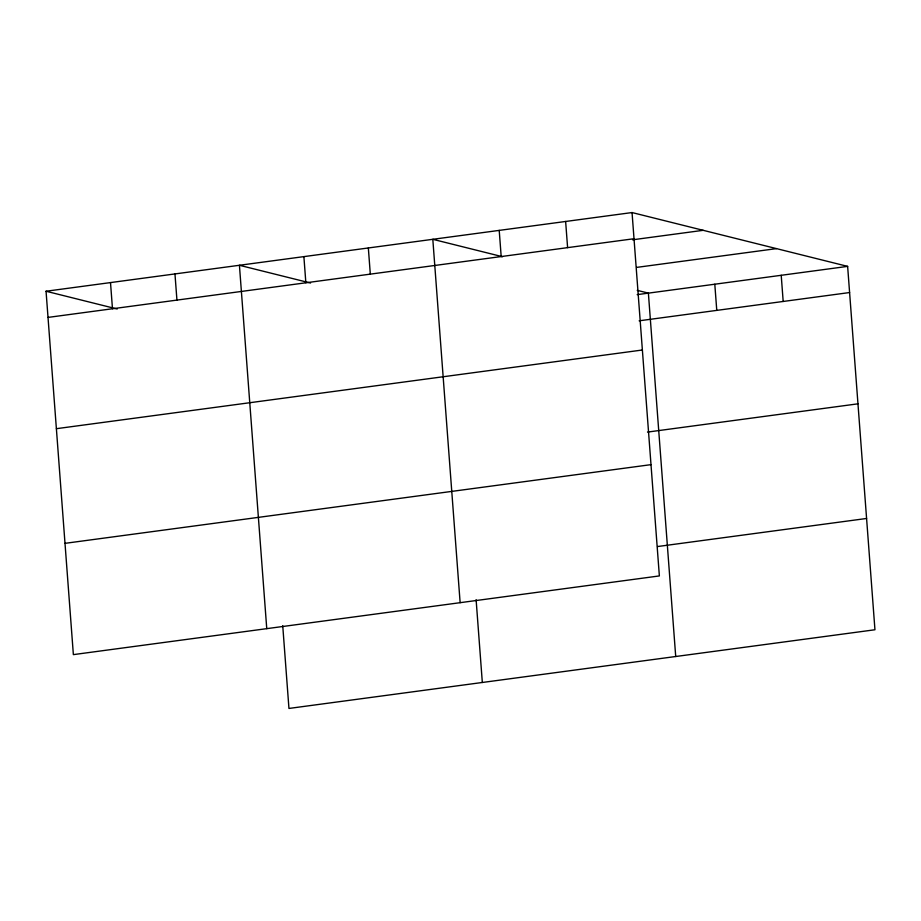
<?xml version="1.0" encoding="UTF-8"?>
<svg xmlns="http://www.w3.org/2000/svg" width="921" height="921" viewBox="0 0 921 921"><rect width="100%" height="100%" fill="white"/><g stroke="black" fill="none" stroke-linecap="round" stroke-linejoin="round"><path stroke-width="1.38" d="M632.048 212.555L659.367 575.924L73.369 654.624L46.05 291.243L632.048 212.555L847.631 266.376L874.95 629.757L288.952 708.445L282.735 625.693M48.019 317.411L634.016 238.723M632.531 239.805L703.183 230.319M636.595 267.401L776.484 248.624M637.182 294.639L847.631 266.376M639.151 320.807L849.599 292.544M56.388 428.691L642.386 350.003M647.509 432.087L857.958 403.824M65 543.344L650.997 464.645M657.536 546.544L866.58 518.477M502.555 256.729L432.812 239.31L460.132 602.679M637.228 290.345L648.384 293.131L675.715 656.512M310.573 283.035L239.425 265.283L266.756 628.652M46.05 291.243L117.197 309.007M781.215 275.298L783.184 301.466M714.8 284.221L716.768 310.377M565.632 221.477L567.601 247.634M499.217 230.388L501.185 256.556M476.111 599.732L482.328 682.473M368.342 247.968L370.311 274.124M303.884 256.625L305.853 282.782M174.967 273.928L176.936 300.096M110.508 282.586L112.477 308.754"/></g></svg>
